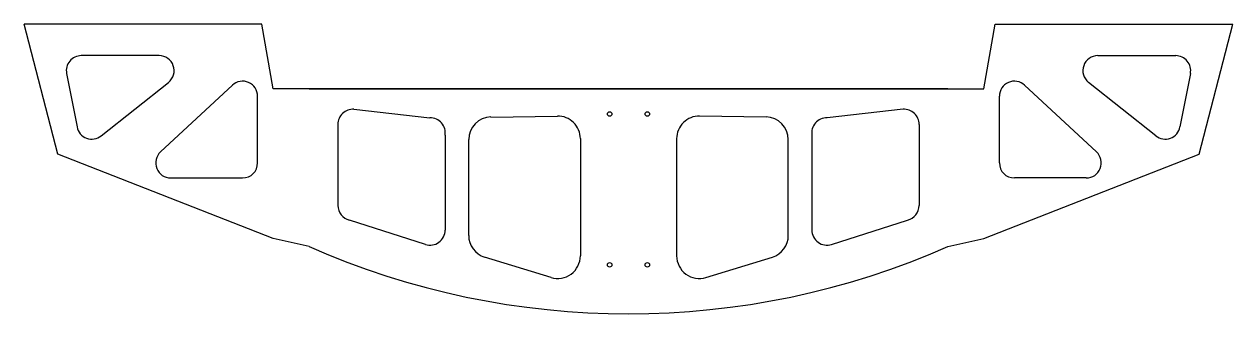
# Model space of a CAD drawing. Extents: x -402 to 402, y -75 to 118.
import ezdxf

# ---------------------------------------------------------------- set-up
doc = ezdxf.new("R2010")
doc.units = 0
doc.layers.add('MODELSKETCH_VISIBLE', color=7, linetype='CONTINUOUS')

msp = doc.modelspace()

# ---------------------------------------------------------------- linework, layer by layer
at = {"layer": 'MODELSKETCH_VISIBLE'}
for p, q in [((-244.08, 118.13), (-402.26, 118.13)), ((-379.92, 31.47), (-402.26, 118.13)), ((-236.5, 75.13), (-244.08, 118.13)), ((236.5, 75.13), (244.08, 118.13)), ((244.08, 118.13), (402.26, 118.13)), ((379.92, 31.47), (402.26, 118.13)), ((-312.44, 97.16), (-364.22, 97.16)), ((312.44, 97.16), (364.22, 97.16)), ((-374.04, 85.24), (-367.09, 49.61)), ((374.04, 85.24), (367.09, 49.61)), ((-351.05, 43.7), (-306.22, 79.32)), ((-263.67, 77.45), (-311.49, 32.98)), ((-212.5, 75.13), (-236.5, 75.13)), ((-212.5, 75.13), (-236.5, 75.13)), ((-212.5, 75.13), (212.5, 75.13)), ((212.5, 75.13), (-212.5, 75.13)), ((212.5, 75.13), (236.5, 75.13)), ((212.5, 75.13), (236.5, 75.13)), ((263.67, 77.45), (311.49, 32.98)), ((351.05, 43.7), (306.22, 79.32)), ((-246.86, 25.65), (-246.86, 70.12)), ((246.86, 25.65), (246.86, 70.12)), ((-182.77, 61.41), (-132.16, 55.75)), ((-91.54, 56.27), (-47.34, 56.9)), ((91.54, 56.27), (47.34, 56.9)), ((182.77, 61.41), (132.16, 55.75)), ((-193.45, 51.38), (-193.45, -2.64)), ((193.45, 51.38), (193.45, -2.64)), ((-122.06, 44.12), (-122.06, -19.08)), ((-106.39, -22.63), (-106.39, 41.21)), ((-32.06, 41.84), (-32.06, -36.24)), ((32.06, 41.84), (32.06, -36.24)), ((106.39, -22.63), (106.39, 41.21)), ((122.06, 44.12), (122.06, -19.08)), ((-236.5, -24.62), (-379.92, 31.47)), ((236.5, -24.62), (379.92, 31.47)), ((-304.68, 15.65), (-256.86, 15.65)), ((304.68, 15.65), (256.86, 15.65)), ((-135.17, -28.65), (-185.78, -12.4)), ((135.17, -28.65), (185.78, -12.4)), ((-212.5, -30.1), (-236.5, -24.62)), ((212.5, -30.1), (236.5, -24.62)), ((-51.56, -50.64), (-95.76, -37.03)), ((51.56, -50.64), (95.76, -37.03))]:
    msp.add_line(p, q, dxfattribs=at)
for centre in [(-12.56, 58.27), (-12.56, 58.27), (12.56, 58.27), (12.56, 58.27), (-12.56, -42.19), (-12.56, -42.19), (12.56, -42.19), (12.56, -42.19)]:
    msp.add_circle(centre, 1.51, dxfattribs=at)
for centre, radius, start, end in [((-364.22, 87.15), 10, 90, 191.042), ((-312.44, 87.15), 10, 308.47292, 90), ((312.44, 87.15), 10, 90, 231.52708), ((364.22, 87.15), 10, 348.958, 90), ((-256.86, 70.12), 10, 0, 132.92285), ((256.86, 70.12), 10, 47.07715, 180), ((-183.4, 51.38), 10.05, 86.37972, 180), ((-47.13, 41.84), 15.07, 0, 90.8159), ((47.13, 41.84), 15.07, 89.1841, 180), ((183.4, 51.38), 10.05, 0, 93.62028), ((-357.27, 51.53), 10, 191.042, 308.47292), ((-131.98, 45.7), 10.05, 350.94299, 91.03886), ((-91.32, 41.21), 15.07, 90.8159, 180), ((91.32, 41.21), 15.07, 0, 89.1841), ((131.98, 45.7), 10.05, 88.96114, 189.05701), ((357.27, 51.53), 10, 231.52708, 348.958), ((-304.68, 25.65), 10, 132.92285, 270), ((304.68, 25.65), 10, 270, 47.07715), ((-256.86, 25.65), 10, 270, 0), ((256.86, 25.65), 10, 180, 270), ((-183.4, -2.64), 10.05, 180, 256.29965), ((183.4, -2.64), 10.05, 283.70035, 0), ((-132.1, -19.08), 10.05, 252.20269, 0), ((-91.32, -22.63), 15.07, 180, 252.88399), ((91.32, -22.63), 15.07, 287.11601, 0), ((132.1, -19.08), 10.05, 180, 287.79731), ((0, 451.77), 526.64, 246.2028, 293.79702), ((0, 451.77), 526.64, 246.20298, 293.7972), ((-47.13, -36.24), 15.07, 252.88399, 0), ((47.13, -36.24), 15.07, 180, 287.11601)]:
    msp.add_arc(centre, radius, start, end, dxfattribs=at)

doc.saveas('drawing.dxf')
